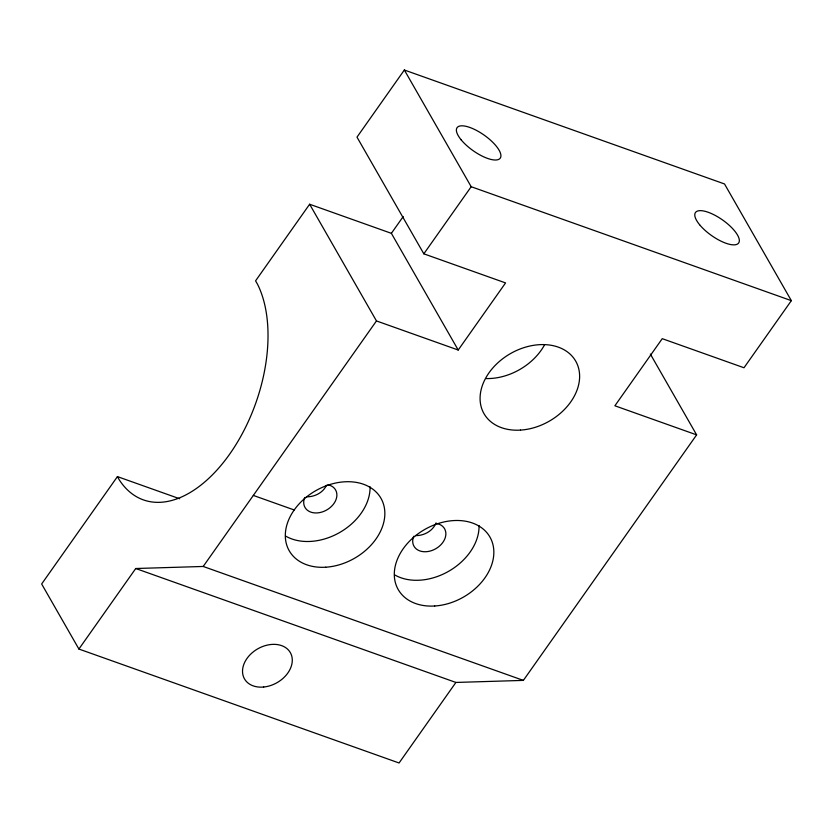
<?xml version="1.0" encoding="UTF-8"?>
<svg xmlns="http://www.w3.org/2000/svg" width="833" height="833" viewBox="0 0 833 833"><rect width="100%" height="100%" fill="white"/><g stroke="black" fill="none" stroke-linecap="round" stroke-linejoin="round"><path stroke-width="1.25" d="M326.484 485.233C323.589 491.762 316.623 495.833 309.689 496.655A17.483 11.922 -20.9 0 1 306.419 496.76M435.951 523.082C433.181 530.069 426.007 534.609 418.676 535.442A17.483 11.922 -20.9 0 1 415.407 535.546M179.678 498.759L117.422 476.611L41.65 583.985L78.906 649.042L399.069 762.986L455.901 682.446L523.363 680.394L696.627 434.868L650.365 354.077M696.627 434.868L614.889 405.786L662.245 338.667L743.994 367.759L791.35 300.651L724.512 183.958L404.349 70.014L356.993 137.133L423.83 253.826L505.569 282.918L458.212 350.027L391.375 233.334L309.637 204.241L255.575 280.846L257.512 284.23A128.594 73.429 -70.4 0 1 229.679 454.12A128.594 73.429 -70.4 0 1 119.358 479.995L117.422 476.611M78.906 649.042L135.737 568.512L203.2 566.461L523.363 680.394M391.375 233.334L403.214 216.549M203.2 566.461L376.464 320.934L309.637 204.241M423.83 253.826L471.186 186.717L404.349 70.014M471.186 186.717L791.35 300.651M376.464 320.934L458.212 350.027M253.336 495.427L294.205 509.973M135.737 568.512L455.901 682.446M327.9 484.754A17.618 12.984 -29.8 0 1 335.355 501.143A17.618 12.984 -29.8 0 1 313.989 512.847A17.618 12.984 -29.8 0 1 304.68 497.488M370.06 486.795A52.843 38.964 -29.8 0 1 340.291 532.141A52.843 38.964 -29.8 0 1 285.834 536.192M479.048 525.581A52.843 38.964 -29.8 0 1 449.289 570.917A52.843 38.964 -29.8 0 1 394.821 574.978M435.909 523.374A17.618 12.984 -29.8 0 1 444.635 539.305A17.618 12.984 -29.8 0 1 423.32 551.675A17.618 12.984 -29.8 0 1 413.668 536.275M544.511 344.924A52.843 38.964 -29.8 0 1 485.878 378.557M263.707 687.017A26.427 19.482 -29.8 0 0 290.571 653.051A26.427 19.482 -29.8 0 0 247.942 657.175A26.427 19.482 -29.8 0 0 263.707 687.017M434.732 605.997A52.843 38.964 -29.8 0 0 491.085 539.274A52.843 38.964 -29.8 0 0 406.389 544.626A52.843 38.964 -29.8 0 0 434.732 605.997M325.745 567.211A52.843 38.964 -29.8 0 0 382.087 500.487A52.843 38.964 -29.8 0 0 297.402 505.839A52.843 38.964 -29.8 0 0 325.745 567.211M520.51 430.099A52.843 38.964 -29.8 0 0 576.863 363.375A52.843 38.964 -29.8 0 0 492.168 368.727A52.843 38.964 -29.8 0 0 520.51 430.099M461.201 139.892A26.427 9.538 35.2 0 0 499.363 159.009A26.427 9.538 35.2 0 0 475.362 129.833A26.427 9.538 35.2 0 0 461.201 139.892M699.616 224.743A26.427 9.538 35.2 0 0 737.788 243.85A26.427 9.538 35.2 0 0 713.777 214.675A26.427 9.538 35.2 0 0 699.616 224.743"/></g></svg>
